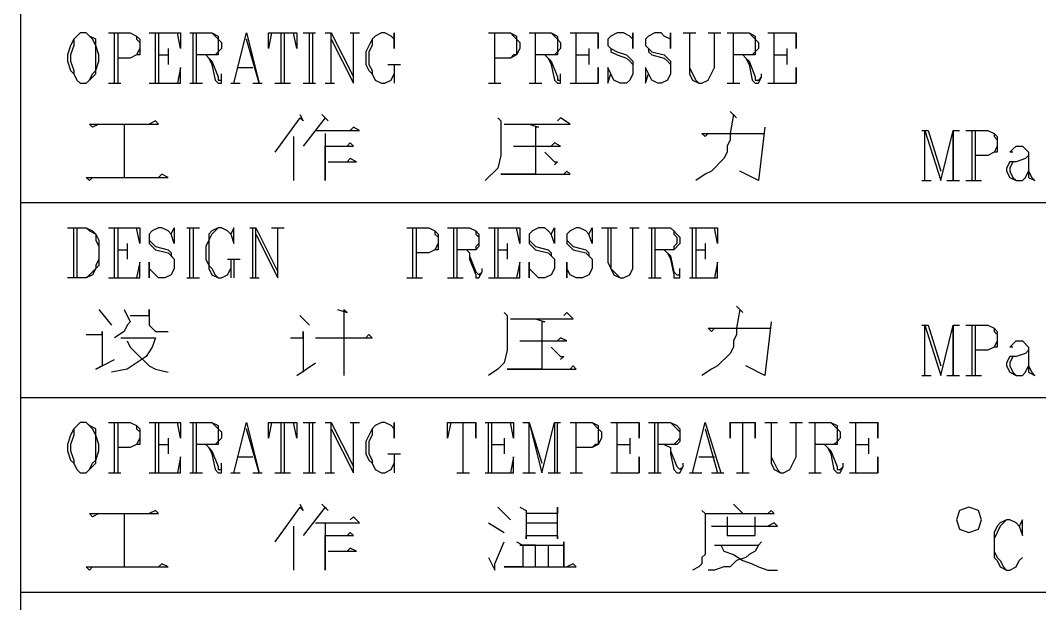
# Model space of a CAD drawing. Extents: x 51 to 246, y 3 to 417.
# Drawn here: x 183.56 to 197.29, y 394.26 to 402.12 of the extents above; entities that cross this region are included whole.
import ezdxf

# ---------------------------------------------------------------- set-up
doc = ezdxf.new("R2010")
doc.units = 0
doc.header["$MEASUREMENT"] = 0
doc.layers.add('_____1', color=160, linetype='Continuous')

msp = doc.modelspace()

# ---------------------------------------------------------------- linework, layer by layer
at = {"layer": '_____1', "color": 7}
for p, q in [((183.557, 413.766), (183.557, 349.758)), ((184.827, 401.277), (184.827, 401.955)), ((184.87, 401.955), (184.87, 401.277)), ((185.378, 401.277), (185.378, 401.955)), ((185.42, 401.955), (185.42, 401.277)), ((185.886, 401.277), (185.886, 401.955)), ((185.928, 401.955), (185.928, 401.277)), ((187.071, 401.277), (187.071, 401.955)), ((187.113, 401.955), (187.113, 401.277)), ((187.367, 401.955), (187.537, 401.955)), ((187.452, 401.277), (187.452, 401.955)), ((187.494, 401.955), (187.494, 401.277)), ((187.664, 401.955), (187.748, 401.955)), ((187.748, 401.277), (187.748, 401.955)), ((187.748, 401.955), (188.045, 401.362)), ((188.002, 401.955), (188.129, 401.955)), ((189.95, 401.277), (189.95, 401.955)), ((190.5, 401.277), (190.5, 401.955)), ((191.05, 401.277), (191.05, 401.955)), ((192.49, 401.955), (192.659, 401.955)), ((192.828, 401.955), (192.998, 401.955)), ((193.167, 401.277), (193.167, 401.955)), ((193.717, 401.277), (193.717, 401.955)), ((185.547, 401.743), (185.547, 401.531)), ((191.22, 401.743), (191.22, 401.531)), ((193.887, 401.743), (193.887, 401.531)), ((185.42, 401.658), (185.547, 401.658)), ((191.05, 401.658), (191.22, 401.658)), ((193.717, 401.658), (193.887, 401.658)), ((186.478, 401.489), (186.69, 401.489)), ((188.51, 401.531), (188.68, 401.531)), ((188.595, 401.531), (188.595, 401.277)), ((184.743, 401.277), (184.912, 401.277)), ((185.843, 401.277), (186.013, 401.277)), ((186.394, 401.277), (186.521, 401.277)), ((186.69, 401.277), (186.817, 401.277)), ((186.986, 401.277), (187.198, 401.277)), ((187.367, 401.277), (187.537, 401.277)), ((187.664, 401.277), (187.791, 401.277)), ((189.865, 401.277), (190.034, 401.277)), ((190.415, 401.277), (190.585, 401.277)), ((193.082, 401.277), (193.252, 401.277)), ((184.954, 400.727), (184.954, 400.007)), ((184.954, 400.727), (184.954, 400.007)), ((195.707, 400.642), (195.792, 400.642)), ((195.749, 399.965), (195.749, 400.642)), ((195.792, 400.642), (195.961, 400.092)), ((196.13, 400.642), (196.215, 400.642)), ((196.384, 399.965), (196.384, 400.642)), ((196.427, 400.642), (196.427, 399.965)), ((187.24, 400.558), (187.24, 399.965)), ((195.707, 399.965), (195.834, 399.965)), ((196.046, 399.965), (196.215, 399.965)), ((196.3, 399.965), (196.511, 399.965)), ((183.557, 399.669), (209.804, 399.669)), ((184.277, 398.653), (184.277, 399.33)), ((184.319, 399.33), (184.319, 398.653)), ((184.827, 398.653), (184.827, 399.33)), ((184.87, 399.33), (184.87, 398.653)), ((185.801, 399.33), (185.97, 399.33)), ((185.843, 398.653), (185.843, 399.33)), ((185.886, 399.33), (185.886, 398.653)), ((186.648, 399.33), (186.732, 399.33)), ((186.69, 398.653), (186.69, 399.33)), ((186.944, 399.33), (187.113, 399.33)), ((188.849, 398.653), (188.849, 399.33)), ((188.891, 399.33), (188.891, 398.653)), ((189.399, 398.653), (189.399, 399.33)), ((189.442, 399.33), (189.442, 398.653)), ((189.95, 398.653), (189.95, 399.33)), ((189.992, 399.33), (189.992, 398.653)), ((191.389, 399.33), (191.601, 399.33)), ((191.77, 399.33), (191.897, 399.33)), ((192.066, 398.653), (192.066, 399.33)), ((192.109, 399.33), (192.109, 398.653)), ((192.617, 398.653), (192.617, 399.33)), ((192.659, 399.33), (192.659, 398.653)), ((184.997, 399.118), (184.997, 398.907)), ((190.119, 399.118), (190.119, 398.907)), ((192.786, 399.118), (192.786, 398.907)), ((184.87, 399.034), (184.997, 399.034)), ((189.992, 399.034), (190.119, 399.034)), ((192.659, 399.034), (192.786, 399.034)), ((186.351, 398.907), (186.521, 398.907)), ((186.394, 398.907), (186.394, 398.653)), ((186.436, 398.907), (186.436, 398.653)), ((185.801, 398.653), (185.97, 398.653)), ((186.648, 398.653), (186.775, 398.653)), ((188.764, 398.653), (188.976, 398.653)), ((189.315, 398.653), (189.526, 398.653)), ((192.024, 398.653), (192.193, 398.653)), ((184.616, 398.229), (184.785, 398.018)), ((195.707, 398.018), (195.792, 398.018)), ((195.749, 397.34), (195.749, 398.018)), ((195.792, 398.018), (195.961, 397.467)), ((196.13, 398.018), (196.215, 398.018)), ((196.384, 397.34), (196.384, 398.018)), ((196.427, 398.018), (196.427, 397.34)), ((187.283, 397.34), (187.537, 397.51)), ((195.707, 397.34), (195.834, 397.34)), ((196.046, 397.34), (196.215, 397.34)), ((196.3, 397.34), (196.511, 397.34)), ((183.557, 397.044), (209.804, 397.044)), ((184.827, 396.028), (184.827, 396.705)), ((184.87, 396.705), (184.87, 396.028)), ((185.378, 396.028), (185.378, 396.705)), ((185.42, 396.705), (185.42, 396.028)), ((185.886, 396.028), (185.886, 396.705)), ((185.928, 396.705), (185.928, 396.028)), ((187.071, 396.028), (187.071, 396.705)), ((187.113, 396.705), (187.113, 396.028)), ((187.367, 396.705), (187.537, 396.705)), ((187.452, 396.028), (187.452, 396.705)), ((187.494, 396.705), (187.494, 396.028)), ((187.664, 396.705), (187.748, 396.705)), ((187.748, 396.028), (187.748, 396.705)), ((187.748, 396.705), (188.045, 396.113)), ((188.002, 396.705), (188.129, 396.705)), ((189.526, 396.028), (189.526, 396.705)), ((189.865, 396.028), (189.865, 396.705)), ((189.907, 396.705), (189.907, 396.028)), ((190.331, 396.705), (190.415, 396.705)), ((190.754, 396.705), (190.839, 396.705)), ((190.796, 396.028), (190.796, 396.705)), ((191.05, 396.028), (191.05, 396.705)), ((191.601, 396.028), (191.601, 396.705)), ((192.109, 396.028), (192.109, 396.705)), ((192.151, 396.705), (192.151, 396.028)), ((192.786, 396.621), (192.955, 396.028)), ((193.294, 396.028), (193.294, 396.705)), ((193.59, 396.705), (193.76, 396.705)), ((193.929, 396.705), (194.098, 396.705)), ((194.268, 396.028), (194.268, 396.705)), ((194.818, 396.028), (194.818, 396.705)), ((185.547, 396.494), (185.547, 396.282)), ((190.077, 396.494), (190.077, 396.282)), ((191.77, 396.494), (191.77, 396.282)), ((194.987, 396.494), (194.987, 396.282)), ((185.42, 396.409), (185.547, 396.409)), ((189.907, 396.409), (190.077, 396.409)), ((191.601, 396.409), (191.77, 396.409)), ((194.818, 396.409), (194.987, 396.409)), ((186.478, 396.24), (186.69, 396.24)), ((188.51, 396.282), (188.68, 396.282)), ((188.595, 396.282), (188.595, 396.028)), ((192.701, 396.24), (192.913, 396.24)), ((184.743, 396.028), (184.912, 396.028)), ((185.843, 396.028), (186.013, 396.028)), ((186.394, 396.028), (186.521, 396.028)), ((186.69, 396.028), (186.817, 396.028)), ((186.986, 396.028), (187.198, 396.028)), ((187.367, 396.028), (187.537, 396.028)), ((187.664, 396.028), (187.791, 396.028)), ((189.442, 396.028), (189.611, 396.028)), ((190.331, 396.028), (190.5, 396.028)), ((190.669, 396.028), (190.839, 396.028)), ((190.966, 396.028), (191.135, 396.028)), ((192.024, 396.028), (192.193, 396.028)), ((192.574, 396.028), (192.744, 396.028)), ((192.871, 396.028), (193.04, 396.028)), ((193.209, 396.028), (193.379, 396.028)), ((194.183, 396.028), (194.352, 396.028)), ((189.992, 395.562), (190.161, 395.393)), ((193.167, 395.605), (193.294, 395.478)), ((184.954, 395.478), (184.954, 394.758)), ((184.954, 395.478), (184.954, 394.758)), ((187.24, 395.308), (187.24, 394.716)), ((189.865, 395.351), (190.077, 395.224)), ((190.373, 395.351), (190.796, 395.351)), ((190.669, 395.054), (190.669, 394.758)), ((183.557, 394.419), (209.804, 394.419))]:
    msp.add_line(p, q, dxfattribs=at)
for points in [[(184.362, 401.955), (184.319, 401.912), (184.277, 401.87), (184.235, 401.785), (184.192, 401.658), (184.192, 401.574), (184.235, 401.447), (184.277, 401.404), (184.319, 401.32), (184.362, 401.277), (184.446, 401.277), (184.489, 401.32), (184.573, 401.404), (184.573, 401.447), (184.616, 401.574), (184.616, 401.658), (184.573, 401.785), (184.573, 401.87), (184.489, 401.912), (184.446, 401.955), (184.362, 401.955), (184.319, 401.912), (184.277, 401.87), (184.277, 401.785), (184.235, 401.658), (184.235, 401.574), (184.277, 401.447), (184.277, 401.404), (184.319, 401.32), (184.362, 401.277)], [(184.446, 401.277), (184.489, 401.32), (184.531, 401.404), (184.573, 401.447), (184.573, 401.785), (184.531, 401.87), (184.489, 401.912), (184.446, 401.955)], [(184.743, 401.955), (185.039, 401.955), (185.124, 401.912), (185.166, 401.87), (185.166, 401.658), (185.124, 401.658), (185.039, 401.616), (184.87, 401.616)], [(185.039, 401.955), (185.124, 401.912), (185.124, 401.87), (185.166, 401.828), (185.166, 401.743), (185.124, 401.658), (185.039, 401.616)], [(185.293, 401.955), (185.716, 401.955), (185.716, 401.743), (185.674, 401.955)], [(185.843, 401.955), (186.14, 401.955), (186.224, 401.912), (186.224, 401.87), (186.267, 401.828), (186.267, 401.743), (186.224, 401.701), (186.224, 401.658), (185.928, 401.658)], [(186.14, 401.955), (186.182, 401.912), (186.224, 401.87), (186.224, 401.701), (186.182, 401.658), (186.14, 401.658)], [(186.436, 401.277), (186.605, 401.955), (186.775, 401.277), (186.605, 401.87)], [(186.944, 401.955), (186.902, 401.743), (186.902, 401.955), (187.283, 401.955), (187.283, 401.743), (187.24, 401.955)], [(187.748, 401.87), (188.045, 401.277), (188.045, 401.955)], [(188.595, 401.87), (188.595, 401.743), (188.595, 401.955), (188.595, 401.87), (188.553, 401.912), (188.468, 401.955), (188.426, 401.955), (188.341, 401.912), (188.299, 401.87), (188.214, 401.701), (188.214, 401.531), (188.256, 401.447), (188.299, 401.404), (188.341, 401.32), (188.426, 401.277), (188.468, 401.277), (188.553, 401.32), (188.595, 401.404)], [(188.426, 401.955), (188.341, 401.912), (188.299, 401.87), (188.299, 401.785), (188.256, 401.701), (188.256, 401.531), (188.299, 401.447), (188.299, 401.404), (188.341, 401.32), (188.426, 401.277)], [(189.865, 401.955), (190.161, 401.955), (190.246, 401.912), (190.246, 401.87), (190.288, 401.828), (190.288, 401.743), (190.246, 401.658), (190.161, 401.616), (189.95, 401.616)], [(190.161, 401.955), (190.204, 401.912), (190.246, 401.87), (190.246, 401.658), (190.204, 401.658), (190.161, 401.616)], [(190.415, 401.955), (190.712, 401.955), (190.796, 401.912), (190.796, 401.87), (190.839, 401.828), (190.839, 401.743), (190.796, 401.701), (190.796, 401.658), (190.5, 401.658)], [(190.712, 401.955), (190.754, 401.912), (190.796, 401.87), (190.796, 401.701), (190.754, 401.658), (190.712, 401.658)], [(190.966, 401.955), (191.347, 401.955), (191.347, 401.743), (191.347, 401.955)], [(191.812, 401.87), (191.812, 401.955), (191.812, 401.743), (191.812, 401.87), (191.77, 401.912), (191.685, 401.955), (191.601, 401.955), (191.516, 401.912), (191.474, 401.87), (191.474, 401.785), (191.516, 401.743), (191.516, 401.701), (191.601, 401.658), (191.728, 401.616), (191.77, 401.574), (191.812, 401.531)], [(192.32, 401.87), (192.32, 401.955), (192.32, 401.743), (192.32, 401.87), (192.236, 401.912), (192.193, 401.955), (192.109, 401.955), (192.024, 401.912), (191.982, 401.87), (191.982, 401.785), (192.024, 401.743), (192.024, 401.701), (192.066, 401.658), (192.236, 401.616), (192.278, 401.574), (192.32, 401.531)], [(192.574, 401.955), (192.574, 401.404), (192.617, 401.32), (192.701, 401.277), (192.744, 401.277), (192.828, 401.32), (192.913, 401.489), (192.913, 401.955)], [(192.574, 401.955), (192.574, 401.489), (192.617, 401.404), (192.659, 401.32), (192.701, 401.277)], [(193.082, 401.955), (193.379, 401.955), (193.463, 401.912), (193.463, 401.87), (193.506, 401.828), (193.506, 401.743), (193.463, 401.701), (193.463, 401.658), (193.167, 401.658)], [(193.379, 401.955), (193.421, 401.912), (193.463, 401.87), (193.463, 401.701), (193.421, 401.658), (193.379, 401.658)], [(193.633, 401.955), (194.014, 401.955), (194.014, 401.743), (194.014, 401.955)], [(191.474, 401.785), (191.516, 401.743), (191.601, 401.701), (191.728, 401.658), (191.77, 401.616), (191.812, 401.574), (191.812, 401.404), (191.77, 401.32), (191.728, 401.277), (191.643, 401.277), (191.558, 401.32), (191.474, 401.489), (191.474, 401.277), (191.516, 401.404)], [(191.982, 401.785), (192.024, 401.743), (192.066, 401.701), (192.236, 401.658), (192.278, 401.616), (192.32, 401.574), (192.32, 401.404), (192.278, 401.32), (192.193, 401.277), (192.151, 401.277), (192.066, 401.32), (191.982, 401.489), (191.982, 401.277), (192.024, 401.404)], [(186.055, 401.658), (186.097, 401.616), (186.14, 401.574), (186.224, 401.362), (186.224, 401.32), (186.267, 401.32), (186.267, 401.362)], [(186.097, 401.616), (186.14, 401.531), (186.182, 401.32), (186.224, 401.277), (186.267, 401.277), (186.267, 401.404)], [(190.627, 401.658), (190.669, 401.616), (190.712, 401.574), (190.796, 401.362), (190.796, 401.32), (190.839, 401.32), (190.839, 401.362)], [(190.669, 401.616), (190.712, 401.531), (190.754, 401.32), (190.796, 401.277), (190.839, 401.277), (190.839, 401.404)], [(193.294, 401.658), (193.336, 401.616), (193.379, 401.574), (193.463, 401.362), (193.463, 401.32), (193.506, 401.32), (193.548, 401.362)], [(193.336, 401.616), (193.379, 401.531), (193.421, 401.32), (193.463, 401.277), (193.506, 401.277), (193.548, 401.362), (193.548, 401.404)], [(185.293, 401.277), (185.716, 401.277), (185.716, 401.489), (185.674, 401.277)], [(190.966, 401.277), (191.347, 401.277), (191.347, 401.489), (191.347, 401.277)], [(193.633, 401.277), (194.014, 401.277), (194.014, 401.489), (194.014, 401.277)], [(187.325, 400.854), (187.367, 400.769), (187.325, 400.812), (186.986, 400.346)], [(187.621, 400.854), (187.706, 400.769), (187.664, 400.812), (187.367, 400.431)], [(193.125, 400.896), (193.209, 400.812), (193.167, 400.854), (193.125, 400.6), (193.125, 400.515), (193.082, 400.431), (193.082, 400.346), (193.04, 400.261), (192.871, 400.092), (192.786, 400.05), (192.659, 399.965)], [(184.616, 400.727), (184.531, 400.685), (184.489, 400.727), (185.42, 400.727), (185.378, 400.769), (185.293, 400.727)], [(189.992, 400.812), (190.034, 400.769), (190.034, 400.304), (189.992, 400.134), (189.823, 399.965)], [(190.415, 400.727), (190.542, 400.685), (190.5, 400.685), (190.5, 400.05), (190.034, 400.05), (190.966, 400.05), (190.923, 400.092), (190.881, 400.05)], [(190.077, 400.727), (190.966, 400.727), (190.839, 400.812), (190.796, 400.769)], [(187.537, 400.642), (188.129, 400.642), (188.045, 400.685), (188.002, 400.642)], [(187.664, 400.6), (187.664, 399.965), (187.664, 400.431), (188.045, 400.431), (188.002, 400.473), (187.96, 400.431)], [(192.828, 400.6), (192.786, 400.558), (192.744, 400.6), (193.59, 400.6)], [(193.59, 400.685), (193.506, 399.965), (193.252, 400.092)], [(195.749, 400.642), (195.961, 399.965), (196.13, 400.642), (196.13, 399.965), (196.13, 400.642)], [(196.3, 400.642), (196.596, 400.642), (196.681, 400.6), (196.723, 400.558), (196.723, 400.346), (196.681, 400.346), (196.596, 400.304), (196.427, 400.304)], [(196.596, 400.642), (196.681, 400.6), (196.681, 400.558), (196.723, 400.515), (196.723, 400.431), (196.681, 400.346), (196.596, 400.304)], [(190.204, 400.431), (190.839, 400.431), (190.754, 400.473), (190.712, 400.431)], [(190.627, 400.346), (190.754, 400.219), (190.796, 400.219), (190.754, 400.177)], [(197.146, 400.304), (197.104, 400.261), (196.977, 400.219), (196.892, 400.219), (196.85, 400.134), (196.85, 400.092), (196.892, 400.007), (196.977, 399.965), (197.062, 399.965), (197.104, 400.007), (197.146, 400.092)], [(196.935, 400.346), (196.892, 400.346), (196.935, 400.388), (196.977, 400.431), (197.062, 400.431), (197.104, 400.388), (197.146, 400.346), (197.146, 400.092), (197.189, 400.007), (197.231, 399.965)], [(197.146, 400.346), (197.146, 400.007), (197.231, 399.965)], [(187.706, 400.219), (188.087, 400.219), (188.002, 400.261), (187.96, 400.219)], [(196.977, 400.219), (196.935, 400.219), (196.892, 400.134), (196.892, 400.092), (196.935, 400.007), (196.977, 399.965)], [(184.531, 400.007), (184.489, 399.965), (184.446, 400.007), (185.547, 400.007), (185.462, 400.05), (185.42, 400.007)], [(184.192, 399.33), (184.446, 399.33), (184.531, 399.288), (184.573, 399.245), (184.616, 399.161), (184.616, 398.822), (184.573, 398.78), (184.531, 398.695), (184.446, 398.653), (184.192, 398.653)], [(184.446, 399.33), (184.489, 399.288), (184.573, 399.245), (184.573, 399.161), (184.616, 399.076), (184.616, 398.907), (184.573, 398.822), (184.573, 398.78), (184.489, 398.695), (184.446, 398.653)], [(184.743, 399.33), (185.166, 399.33), (185.166, 399.118), (185.124, 399.33)], [(185.589, 399.245), (185.632, 399.33), (185.632, 399.118), (185.589, 399.245), (185.547, 399.288), (185.462, 399.33), (185.42, 399.33), (185.335, 399.288), (185.293, 399.245), (185.293, 399.118), (185.378, 399.034), (185.547, 398.991), (185.632, 398.907)], [(186.394, 399.245), (186.436, 399.118), (186.436, 399.33), (186.394, 399.245), (186.351, 399.288), (186.267, 399.33), (186.224, 399.33), (186.14, 399.288), (186.097, 399.245), (186.097, 399.161), (186.055, 399.076), (186.055, 398.907), (186.097, 398.822), (186.097, 398.78), (186.14, 398.695), (186.224, 398.653), (186.267, 398.653), (186.351, 398.695), (186.394, 398.78)], [(186.224, 399.33), (186.182, 399.288), (186.14, 399.245), (186.097, 399.161), (186.097, 398.822), (186.14, 398.78), (186.182, 398.695), (186.224, 398.653)], [(186.732, 398.653), (186.732, 399.33), (187.029, 398.737)], [(186.732, 399.245), (187.029, 398.653), (187.029, 399.33)], [(188.764, 399.33), (189.061, 399.33), (189.145, 399.288), (189.188, 399.245), (189.188, 399.034), (189.145, 399.034), (189.061, 398.991), (188.891, 398.991)], [(189.061, 399.33), (189.145, 399.288), (189.145, 399.245), (189.188, 399.203), (189.188, 399.118), (189.145, 399.034), (189.061, 398.991)], [(189.315, 399.33), (189.611, 399.33), (189.696, 399.288), (189.738, 399.245), (189.738, 399.076), (189.696, 399.034), (189.442, 399.034)], [(189.611, 399.33), (189.696, 399.288), (189.696, 399.245), (189.738, 399.203), (189.738, 399.118), (189.696, 399.076), (189.696, 399.034), (189.611, 399.034)], [(189.865, 399.33), (190.288, 399.33), (190.288, 399.118), (190.246, 399.33)], [(190.712, 399.245), (190.754, 399.33), (190.754, 399.118), (190.712, 399.245), (190.669, 399.288), (190.627, 399.33), (190.542, 399.33), (190.458, 399.288), (190.415, 399.245), (190.415, 399.118), (190.5, 399.034), (190.669, 398.991), (190.754, 398.907)], [(191.22, 399.245), (191.262, 399.33), (191.262, 399.118), (191.22, 399.245), (191.177, 399.288), (191.093, 399.33), (191.05, 399.33), (190.966, 399.288), (190.923, 399.245), (190.923, 399.118), (191.008, 399.034), (191.177, 398.991), (191.262, 398.907)], [(191.474, 399.33), (191.474, 398.864), (191.558, 398.695), (191.643, 398.653), (191.685, 398.653), (191.77, 398.695), (191.812, 398.78), (191.812, 399.33)], [(191.516, 399.33), (191.516, 398.78), (191.601, 398.695), (191.643, 398.653)], [(192.024, 399.33), (192.32, 399.33), (192.363, 399.288), (192.405, 399.245), (192.447, 399.203), (192.447, 399.118), (192.363, 399.034), (192.109, 399.034)], [(192.32, 399.33), (192.363, 399.288), (192.363, 399.245), (192.405, 399.203), (192.405, 399.118), (192.363, 399.076), (192.363, 399.034), (192.32, 399.034)], [(192.574, 399.33), (192.955, 399.33), (192.955, 399.118), (192.913, 399.33)], [(185.293, 399.161), (185.378, 399.076), (185.547, 399.034), (185.589, 398.991), (185.589, 398.949), (185.632, 398.907), (185.632, 398.78), (185.589, 398.695), (185.505, 398.653), (185.42, 398.653), (185.378, 398.695), (185.293, 398.78), (185.293, 398.864), (185.293, 398.653), (185.293, 398.78)], [(190.415, 399.161), (190.5, 399.076), (190.669, 399.034), (190.712, 398.991), (190.712, 398.949), (190.754, 398.907), (190.754, 398.78), (190.712, 398.695), (190.627, 398.653), (190.542, 398.653), (190.5, 398.695), (190.415, 398.78), (190.415, 398.864), (190.415, 398.653), (190.415, 398.78)], [(190.923, 399.161), (191.008, 399.076), (191.177, 399.034), (191.22, 398.991), (191.22, 398.949), (191.262, 398.907), (191.262, 398.78), (191.22, 398.695), (191.135, 398.653), (191.05, 398.653), (190.966, 398.695), (190.923, 398.78), (190.923, 398.864), (190.923, 398.653), (190.923, 398.78)], [(189.569, 399.034), (189.611, 398.991), (189.611, 398.949), (189.696, 398.737), (189.738, 398.695), (189.78, 398.737)], [(189.611, 398.991), (189.611, 398.907), (189.696, 398.695), (189.696, 398.653), (189.738, 398.653), (189.78, 398.737), (189.78, 398.78)], [(192.236, 399.034), (192.32, 398.949), (192.363, 398.737), (192.405, 398.695), (192.447, 398.695), (192.447, 398.737)], [(192.278, 398.991), (192.32, 398.907), (192.363, 398.695), (192.363, 398.653), (192.447, 398.653), (192.447, 398.78)], [(184.743, 398.653), (185.166, 398.653), (185.166, 398.864), (185.124, 398.653)], [(189.865, 398.653), (190.288, 398.653), (190.288, 398.864), (190.246, 398.653)], [(192.574, 398.653), (192.955, 398.653), (192.955, 398.864), (192.913, 398.653)], [(193.209, 398.272), (193.294, 398.187), (193.252, 398.229), (193.209, 397.975), (193.209, 397.891), (193.167, 397.806), (193.167, 397.721), (193.125, 397.637), (192.955, 397.467), (192.871, 397.425), (192.744, 397.34)], [(184.954, 398.229), (185.039, 398.06), (184.997, 398.018), (184.954, 397.933), (184.827, 397.848)], [(185.039, 398.145), (185.293, 398.145), (185.293, 398.229), (185.293, 398.018), (185.378, 397.933), (185.547, 397.933)], [(187.325, 398.145), (187.452, 398.018), (187.41, 398.06)], [(187.833, 398.229), (187.96, 398.187), (187.918, 398.229), (187.918, 397.34)], [(190.077, 398.187), (190.119, 398.145), (190.119, 397.679), (190.077, 397.51), (189.992, 397.425), (189.865, 397.34)], [(190.161, 398.102), (191.008, 398.102), (190.923, 398.187), (190.881, 398.145)], [(190.5, 398.102), (190.627, 398.06), (190.585, 398.06), (190.585, 397.425), (190.119, 397.425), (191.05, 397.425), (191.008, 397.467), (190.966, 397.425)], [(192.913, 397.975), (192.871, 397.933), (192.828, 397.975), (193.675, 397.975)], [(193.675, 398.06), (193.59, 397.34), (193.336, 397.467)], [(195.749, 398.018), (195.961, 397.34), (196.13, 398.018), (196.13, 397.34), (196.13, 398.018)], [(196.3, 398.018), (196.596, 398.018), (196.681, 397.975), (196.723, 397.933), (196.723, 397.721), (196.681, 397.721), (196.596, 397.679), (196.427, 397.679)], [(196.596, 398.018), (196.681, 397.975), (196.681, 397.933), (196.723, 397.891), (196.723, 397.806), (196.681, 397.721), (196.596, 397.679)], [(184.446, 397.891), (184.658, 397.891), (184.658, 397.933), (184.658, 397.467), (184.573, 397.425), (184.827, 397.552)], [(184.912, 397.848), (185.378, 397.848), (185.335, 397.721), (185.251, 397.594), (184.997, 397.425), (184.785, 397.383)], [(187.198, 397.848), (187.367, 397.848), (187.367, 397.933), (187.367, 397.383)], [(187.537, 397.848), (188.299, 397.848), (188.256, 397.891), (188.214, 397.848)], [(190.288, 397.806), (190.923, 397.806), (190.839, 397.848), (190.796, 397.806)], [(184.997, 397.806), (185.039, 397.721), (185.124, 397.637), (185.293, 397.467), (185.378, 397.425), (185.547, 397.383)], [(190.712, 397.721), (190.839, 397.594), (190.881, 397.594), (190.839, 397.552)], [(196.935, 397.721), (196.892, 397.721), (196.977, 397.806), (197.062, 397.806), (197.146, 397.721), (197.146, 397.467), (197.189, 397.383), (197.231, 397.34)], [(197.146, 397.721), (197.146, 397.383), (197.231, 397.34)], [(197.146, 397.679), (197.104, 397.637), (196.977, 397.594), (196.892, 397.594), (196.85, 397.51), (196.85, 397.467), (196.892, 397.383), (196.977, 397.34), (197.062, 397.34), (197.104, 397.383), (197.146, 397.467)], [(196.977, 397.594), (196.935, 397.594), (196.892, 397.51), (196.892, 397.467), (196.935, 397.383), (196.977, 397.34)], [(184.362, 396.705), (184.277, 396.621), (184.235, 396.536), (184.192, 396.409), (184.192, 396.324), (184.235, 396.197), (184.277, 396.155), (184.319, 396.07), (184.362, 396.028), (184.446, 396.028), (184.573, 396.155), (184.573, 396.197), (184.616, 396.324), (184.616, 396.409), (184.573, 396.536), (184.573, 396.621), (184.489, 396.663), (184.446, 396.705), (184.362, 396.705), (184.277, 396.621), (184.277, 396.536), (184.235, 396.409), (184.235, 396.324), (184.277, 396.197), (184.277, 396.155), (184.319, 396.07), (184.362, 396.028)], [(184.446, 396.028), (184.489, 396.07), (184.531, 396.155), (184.573, 396.197), (184.573, 396.536), (184.531, 396.621), (184.446, 396.705)], [(184.743, 396.705), (185.039, 396.705), (185.124, 396.663), (185.166, 396.621), (185.166, 396.409), (185.124, 396.409), (185.039, 396.367), (184.87, 396.367)], [(185.039, 396.705), (185.124, 396.663), (185.124, 396.621), (185.166, 396.578), (185.166, 396.494), (185.124, 396.409), (185.039, 396.367)], [(185.293, 396.705), (185.716, 396.705), (185.716, 396.494), (185.674, 396.705)], [(185.843, 396.705), (186.14, 396.705), (186.224, 396.663), (186.224, 396.621), (186.267, 396.578), (186.267, 396.494), (186.224, 396.451), (186.224, 396.409), (185.928, 396.409)], [(186.14, 396.705), (186.224, 396.621), (186.224, 396.451), (186.182, 396.409), (186.14, 396.409)], [(186.436, 396.028), (186.605, 396.705), (186.775, 396.028), (186.605, 396.621)], [(186.944, 396.705), (186.902, 396.494), (186.902, 396.705), (187.283, 396.705), (187.283, 396.494), (187.24, 396.705)], [(187.748, 396.621), (188.045, 396.028), (188.045, 396.705)], [(188.595, 396.621), (188.595, 396.494), (188.595, 396.705), (188.595, 396.621), (188.553, 396.663), (188.468, 396.705), (188.426, 396.705), (188.341, 396.663), (188.299, 396.621), (188.214, 396.451), (188.214, 396.282), (188.256, 396.197), (188.299, 396.155), (188.341, 396.07), (188.426, 396.028), (188.468, 396.028), (188.553, 396.07), (188.595, 396.155)], [(188.426, 396.705), (188.341, 396.663), (188.299, 396.621), (188.299, 396.536), (188.256, 396.451), (188.256, 396.282), (188.299, 396.197), (188.299, 396.155), (188.341, 396.07), (188.426, 396.028)], [(189.357, 396.705), (189.315, 396.494), (189.315, 396.705), (189.696, 396.705), (189.696, 396.494), (189.696, 396.705)], [(189.823, 396.705), (190.204, 396.705), (190.204, 396.494), (190.161, 396.705)], [(190.415, 396.028), (190.415, 396.705), (190.585, 396.155)], [(190.415, 396.705), (190.585, 396.028), (190.754, 396.705), (190.754, 396.028)], [(190.966, 396.705), (191.262, 396.705), (191.347, 396.663), (191.347, 396.621), (191.389, 396.578), (191.389, 396.494), (191.347, 396.409), (191.262, 396.367), (191.05, 396.367)], [(191.262, 396.705), (191.347, 396.621), (191.347, 396.409), (191.304, 396.409), (191.262, 396.367)], [(191.516, 396.705), (191.897, 396.705), (191.897, 396.494), (191.897, 396.705)], [(192.024, 396.705), (192.32, 396.705), (192.405, 396.663), (192.447, 396.621), (192.447, 396.451), (192.405, 396.409), (192.151, 396.409)], [(192.32, 396.705), (192.405, 396.621), (192.447, 396.578), (192.447, 396.494), (192.405, 396.451), (192.363, 396.409), (192.32, 396.409)], [(192.617, 396.028), (192.786, 396.705), (192.998, 396.028)], [(193.125, 396.705), (193.125, 396.494), (193.125, 396.705), (193.463, 396.705), (193.463, 396.494), (193.463, 396.705)], [(193.675, 396.705), (193.675, 396.155), (193.717, 396.07), (193.802, 396.028), (193.844, 396.028), (193.929, 396.07), (194.014, 396.24), (194.014, 396.705)], [(193.675, 396.705), (193.675, 396.24), (193.76, 396.07), (193.802, 396.028)], [(194.183, 396.705), (194.479, 396.705), (194.564, 396.663), (194.564, 396.621), (194.606, 396.578), (194.606, 396.494), (194.564, 396.451), (194.564, 396.409), (194.268, 396.409)], [(194.479, 396.705), (194.564, 396.621), (194.564, 396.451), (194.522, 396.409), (194.479, 396.409)], [(194.733, 396.705), (195.114, 396.705), (195.114, 396.494), (195.114, 396.705)], [(186.055, 396.409), (186.097, 396.367), (186.14, 396.324), (186.224, 396.113), (186.224, 396.07), (186.267, 396.07), (186.267, 396.113)], [(186.097, 396.367), (186.14, 396.282), (186.182, 396.07), (186.224, 396.028), (186.267, 396.028), (186.267, 396.155)], [(192.236, 396.409), (192.32, 396.367), (192.32, 396.324), (192.405, 396.113), (192.447, 396.07), (192.49, 396.113)], [(192.32, 396.367), (192.32, 396.282), (192.363, 396.07), (192.405, 396.028), (192.447, 396.028), (192.49, 396.113), (192.49, 396.155)], [(194.395, 396.409), (194.437, 396.367), (194.479, 396.324), (194.564, 396.113), (194.564, 396.07), (194.606, 396.07), (194.649, 396.113)], [(194.437, 396.367), (194.479, 396.282), (194.522, 396.07), (194.564, 396.028), (194.606, 396.028), (194.649, 396.113), (194.649, 396.155)], [(185.293, 396.028), (185.716, 396.028), (185.716, 396.24), (185.674, 396.028)], [(189.823, 396.028), (190.204, 396.028), (190.204, 396.24), (190.161, 396.028)], [(191.516, 396.028), (191.897, 396.028), (191.897, 396.24), (191.897, 396.028)], [(194.733, 396.028), (195.114, 396.028), (195.114, 396.24), (195.114, 396.028)], [(184.616, 395.478), (184.531, 395.435), (184.489, 395.478), (185.42, 395.478), (185.378, 395.52), (185.293, 395.478)], [(187.325, 395.605), (187.367, 395.52), (187.325, 395.562), (186.986, 395.097)], [(187.621, 395.605), (187.706, 395.52), (187.664, 395.562), (187.367, 395.181)], [(190.288, 395.562), (190.373, 395.52), (190.373, 395.139), (190.373, 395.181), (190.796, 395.181), (190.796, 395.139), (190.796, 395.562), (190.796, 395.478), (190.373, 395.478)], [(192.744, 395.52), (192.786, 395.478), (193.717, 395.478), (193.675, 395.52), (193.633, 395.478)], [(187.537, 395.351), (188.129, 395.351), (188.045, 395.435), (188.002, 395.393)], [(192.786, 395.478), (192.786, 394.927), (192.744, 394.885), (192.744, 394.8), (192.701, 394.758), (192.617, 394.716)], [(193.082, 395.435), (193.082, 395.181), (193.463, 395.181), (193.463, 395.435)], [(197.019, 395.308), (197.062, 395.181), (197.062, 395.393), (197.019, 395.308), (196.977, 395.351), (196.892, 395.393), (196.85, 395.393), (196.765, 395.351), (196.723, 395.308), (196.681, 395.224), (196.681, 394.885), (196.723, 394.843), (196.765, 394.758), (196.85, 394.716), (196.892, 394.716), (196.977, 394.758), (197.019, 394.843), (197.062, 394.885)], [(196.85, 395.393), (196.808, 395.351), (196.765, 395.308), (196.681, 395.139), (196.681, 394.97), (196.723, 394.885), (196.765, 394.843), (196.808, 394.758), (196.85, 394.716)], [(187.664, 395.351), (187.664, 394.716), (187.664, 395.181), (188.045, 395.181), (188.002, 395.224), (187.96, 395.181)], [(192.871, 395.308), (193.76, 395.308), (193.717, 395.351), (193.633, 395.308)], [(189.865, 394.885), (189.95, 394.716), (189.95, 394.8), (190.077, 395.097)], [(190.246, 395.097), (190.331, 395.054), (190.331, 394.758), (190.077, 394.758), (191.05, 394.758), (191.008, 394.8), (190.923, 394.758)], [(190.5, 394.758), (190.5, 395.054), (190.288, 395.054), (190.881, 395.054), (190.881, 394.758), (190.881, 395.097), (190.881, 395.054)], [(192.913, 395.054), (193.506, 395.054), (193.548, 395.097)], [(187.706, 394.97), (188.087, 394.97), (188.002, 395.012), (187.96, 394.97)], [(193.506, 395.054), (193.463, 394.97), (193.379, 394.927), (193.336, 394.885), (193.209, 394.843), (193.125, 394.758), (193.04, 394.758), (192.913, 394.716), (192.828, 394.716)], [(192.998, 395.054), (193.04, 394.97), (193.167, 394.927), (193.294, 394.843), (193.421, 394.8), (193.506, 394.758), (193.633, 394.716), (193.76, 394.716)], [(184.531, 394.758), (184.489, 394.716), (184.446, 394.758), (185.547, 394.758), (185.462, 394.8), (185.42, 394.758)]]:
    msp.add_lwpolyline(points, dxfattribs=at)
msp.add_lwpolyline([(196.511, 395.393), (196.469, 395.52), (196.342, 395.562), (196.215, 395.52), (196.173, 395.393), (196.215, 395.266), (196.342, 395.224), (196.469, 395.266)], close=True, dxfattribs=at)

doc.saveas('drawing.dxf')
